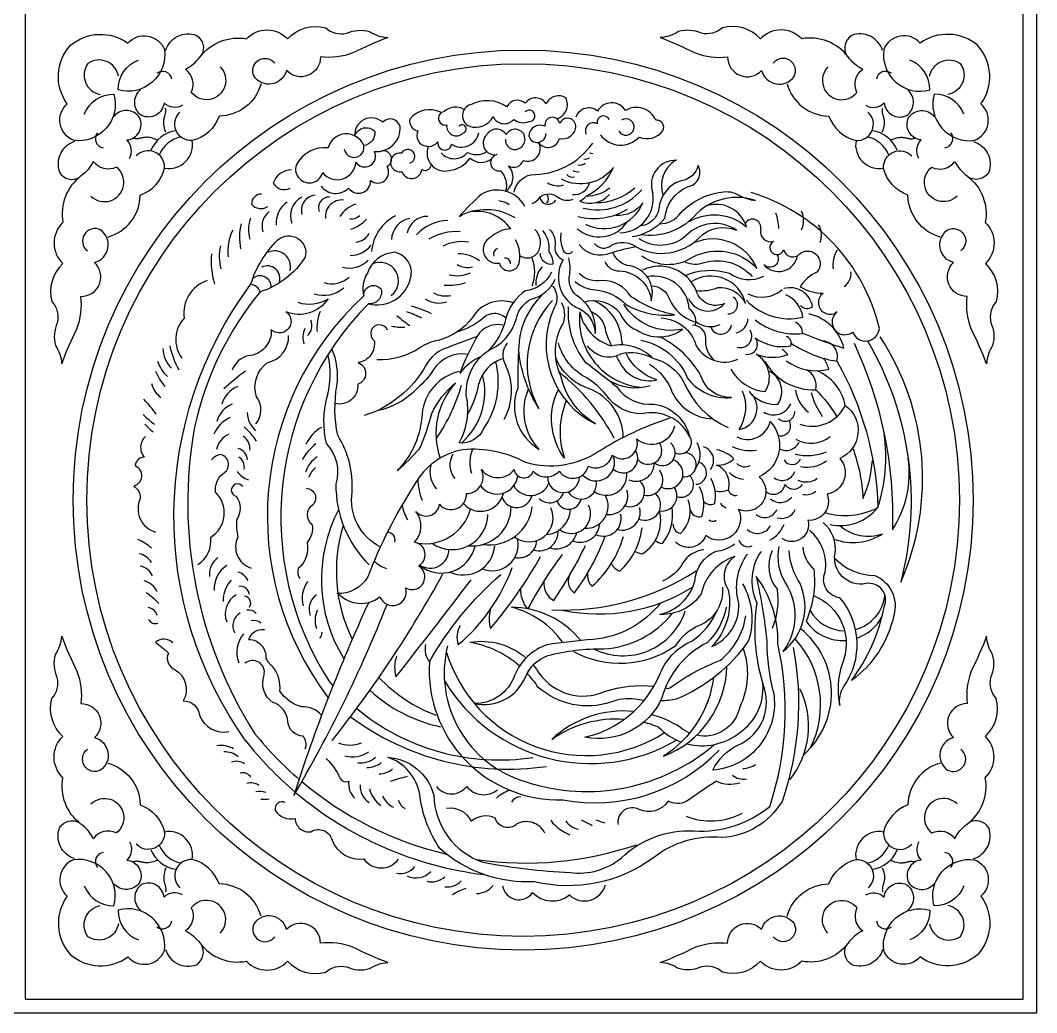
# Model space of a CAD drawing. Extents: x -66030 to 95157, y -13132 to 45879.
# Drawn here: x -45648 to -44756, y 6457 to 7328 of the extents above; entities that cross this region are included whole.
import ezdxf

# ---------------------------------------------------------------- set-up
doc = ezdxf.new("R2010")
doc.units = 0
doc.header["$LTSCALE"] = 100
doc.header["$MEASUREMENT"] = 0
doc.layers.add('4', color=121, linetype='CONTINUOUS')

msp = doc.modelspace()

# ---------------------------------------------------------------- linework, layer by layer
at = {"layer": '4'}
for points in [[(-44755.91, 7356.54), (-45655.91, 7356.54), (-45655.91, 6456.54), (-44755.91, 6456.54)], [(-44767.91, 7344.54), (-45643.91, 7344.54), (-45643.91, 6468.54), (-44767.91, 6468.54)]]:
    msp.add_lwpolyline(points, close=True, dxfattribs=at)
for points in [[(-45472.64, 7286.75, -1.055128), (-45498.09, 7264.44, 0.366246), (-45503.24, 7284.73, 0.126982), (-45490.37, 7295.56, -0.281378), (-45449.65, 7311.44, -0.426753), (-45413.46, 7311.47, -0.279848), (-45380.07, 7321.07, 0.248463), (-45361.61, 7316.34, -0.174704), (-45341.55, 7317.87, 0.128908), (-45325.51, 7312.47, 0.027185), (-45356.17, 7299.06, -0.12406), (-45384.6, 7295.58, -0.684481), (-45414.48, 7283.61, -0.643109), (-45442.96, 7278.36, -0.920448), (-45424.7, 7289.91)], [(-44939.18, 7286.75, 1.055128), (-44913.73, 7264.44, -0.366246), (-44908.58, 7284.73, -0.126982), (-44921.45, 7295.56, 0.281378), (-44962.17, 7311.44, 0.426753), (-44998.36, 7311.47, 0.279848), (-45031.75, 7321.07, -0.248463), (-45050.21, 7316.34, 0.174704), (-45070.27, 7317.87, -0.128908), (-45086.31, 7312.47, -0.027185), (-45055.65, 7299.06, 0.12406), (-45027.22, 7295.58, 0.684481), (-44997.34, 7283.61, 0.643109), (-44968.86, 7278.36, 0.920448), (-44987.12, 7289.91)], [(-45592, 7245.15, -0.319048), (-45565.91, 7262.78, -0.541193), (-45601.43, 7222.32, -0.561508), (-45607.01, 7254.3, -0.355693), (-45604.05, 7305.71, -0.343874), (-45553.67, 7307.64, -0.561508), (-45521.69, 7302.07, -0.541193), (-45562.15, 7266.54, -0.319048), (-45544.51, 7292.63)], [(-45520.64, 7301.2, -0.427892), (-45493.59, 7314.44, -0.407523), (-45489.18, 7296.73, -0.407523)], [(-44891.18, 7301.2, 0.427892), (-44918.23, 7314.44, 0.407523), (-44922.64, 7296.73, 0.407523)], [(-44819.82, 7245.15, 0.319048), (-44845.91, 7262.78, 0.541193), (-44810.39, 7222.32, 0.561508), (-44804.81, 7254.3, 0.355693), (-44807.77, 7305.71, 0.343874), (-44858.15, 7307.64, 0.561508), (-44890.13, 7302.07, 0.541193), (-44849.67, 7266.54, 0.319048), (-44867.31, 7292.63)], [(-45561.96, 7278.63, 0.539681), (-45588.81, 7289.85, 0.553633), (-45578, 7262.59)], [(-44849.86, 7278.63, -0.539681), (-44823.01, 7289.85, -0.553633), (-44833.82, 7262.59)], [(-45436.78, 7271.94, -0.333818), (-45473.54, 7243.56, -0.253565), (-45497.33, 7222.15, -0.703455), (-45508.01, 7246.95)], [(-44975.04, 7271.94, 0.333818), (-44938.28, 7243.56, 0.253565), (-44914.49, 7222.15, 0.703455), (-44903.81, 7246.95)], [(-45505.81, 7253.04, -0.338558), (-45521.99, 7255.2, -0.519359), (-45541.68, 7244.1, -0.493768), (-45542.72, 7266.59)], [(-44906.01, 7253.04, 0.338558), (-44889.83, 7255.2, 0.519359), (-44870.14, 7244.1, 0.493768), (-44869.1, 7266.59)], [(-45176.95, 7241.09, 0.450035), (-45169.23, 7259.6, 0.446894), (-45186.58, 7254.24, 0.543461), (-45204.89, 7254.87, 0.497318), (-45220.98, 7251.72, 0.276665), (-45252.86, 7253.61, 0.705199), (-45253.8, 7234.69, 0.35601), (-45232.97, 7242.89, 0.538544), (-45214.99, 7240.68, 0.276811), (-45201.42, 7238.79, 1.51739), (-45204.89, 7247.3)], [(-45138.93, 7227.12, 0.470266), (-45104.85, 7225.23, 0.358874), (-45084.02, 7230.9, 0.591455), (-45090.33, 7240.05, 0.447745), (-45116.84, 7248.56, 0.564078), (-45141.46, 7247.93, 0.538435), (-45160.39, 7242.57, 0.538435)], [(-45552.4, 7206.44, 0.338558), (-45554.56, 7222.62, 0.519359), (-45543.47, 7242.32, 0.493768), (-45565.95, 7243.36)], [(-45278.84, 7246.96, 0.341299), (-45306.3, 7240.97, 0.424473), (-45299.04, 7230.56, 0.526521), (-45291.78, 7217.32, 0.313115), (-45281.57, 7221.13, 1.021813), (-45269.58, 7218.92, 0.534918), (-45245.6, 7229.01)], [(-45258.65, 7249.49, 0.324837), (-45276, 7247.59, 1.047161), (-45273.79, 7235.92, 0.716471), (-45259.59, 7228.67, 1.366559), (-45263.06, 7234.66, 1.366559)], [(-44859.42, 7206.44, -0.338558), (-44857.26, 7222.62, -0.519359), (-44868.35, 7242.32, -0.493768), (-44845.87, 7243.36)], [(-45363.74, 7214.48, 1.016371), (-45346.69, 7217.63, 0.725533), (-45377.94, 7215.74, 0.304348), (-45406.02, 7200.6, 1.014807), (-45382.67, 7193.98, 0.691248), (-45353.64, 7203.12, 0.937498), (-45337.23, 7212.59, 0.476624), (-45314.82, 7234.66, 0.59437), (-45329.97, 7238.13, 0.688124), (-45354.43, 7226.21, -0.583), (-45336.91, 7229.93, -0.391571), (-45346.69, 7217.63)], [(-45222.24, 7223.33, 0.680522), (-45208.36, 7216.4, 1.252254), (-45221.61, 7227.12, 0.603899), (-45238.97, 7226.8, 0.726382), (-45229.82, 7209.77, 0.974306), (-45226.66, 7195.58, -0.265965), (-45222.17, 7177.7, 0.47146), (-45219.72, 7200, 0.506544), (-45206.78, 7204.73, 0.719), (-45193.17, 7220.53, 0.663965), (-45174.91, 7223.96, 0.438205), (-45160.39, 7234.06, 0.824866), (-45174.59, 7237.21, 0.998267), (-45187.53, 7234.69, 0.53383), (-45201.73, 7226.17, 0.890899), (-45186.58, 7228.38)], [(-45131.04, 7240.68, 0.857982), (-45141.77, 7236.9, 0.70603), (-45151.55, 7227.75)], [(-45600.57, 7221.28, 0.427892), (-45613.8, 7194.23, 0.407523), (-45596.1, 7189.82, 0.407523)], [(-45214.64, 7176.72, -0.307202), (-45199.86, 7192.11, 0.245142), (-45145.67, 7219.8, 0.245142)], [(-44811.25, 7221.28, -0.427892), (-44798.02, 7194.23, -0.407523), (-44815.72, 7189.82, -0.407523)], [(-45571.31, 7137.42, 0.333818), (-45542.93, 7174.17, 0.253565), (-45521.51, 7197.96, 0.703455), (-45546.32, 7208.65)], [(-45383.93, 7181.99, 0.455588), (-45359.95, 7180.42, 0.762612), (-45340.7, 7187.04, 0.849616), (-45326.18, 7199.34, 0.927971), (-45331.72, 7212.72)], [(-45306.3, 7202.18, 1.516927), (-45313.56, 7211.01, 1.214392), (-45313.24, 7194.92, 0.804589), (-45295.57, 7196.82, 0.579995), (-45287.68, 7200.29)], [(-45289.84, 7217.03, 0.622958), (-45271.48, 7195.9, 0.204031), (-45253.17, 7206.62, 0.370855), (-45234.5, 7206.08, 0.370855)], [(-45278.73, 7211.35, 0.465466), (-45255.7, 7211.66, 0.27618), (-45238.76, 7212.53)], [(-44840.51, 7137.42, -0.333818), (-44868.89, 7174.17, -0.253565), (-44890.31, 7197.96, -0.703455), (-44865.5, 7208.65)], [(-45586.12, 7173.28, 1.055128), (-45563.81, 7198.73, -0.366246), (-45584.1, 7203.87, -0.126982), (-45594.93, 7191.01, 0.281378), (-45610.8, 7150.29, 0.426753), (-45610.84, 7114.1, 0.279848), (-45620.43, 7080.71, -0.248463), (-45615.71, 7062.24, 0.174704), (-45617.24, 7042.18, -0.128908), (-45611.84, 7026.14, -0.027185), (-45598.43, 7056.81, 0.12406), (-45594.95, 7085.23, 0.684481), (-45582.98, 7115.11, 0.643109), (-45577.73, 7143.6, 0.920448), (-45589.27, 7125.34)], [(-45111.15, 7137.8, 0.189399), (-45082.32, 7154.03, -0.268034), (-45062.42, 7181.63, 0.528964), (-45053.08, 7200.29, -0.316017), (-45068.11, 7186.9, 0.299984), (-45087.6, 7162.15, -0.310614), (-45102.62, 7147.13)], [(-45073.01, 7204.79, 0.346001), (-45083.94, 7173.92, 0.346001)], [(-44825.7, 7173.28, -1.055128), (-44848.01, 7198.73, 0.366246), (-44827.72, 7203.87, 0.126982), (-44816.89, 7191.01, -0.281378), (-44801.02, 7150.29, -0.426753), (-44800.98, 7114.1, -0.279848), (-44791.39, 7080.71, 0.248463), (-44796.11, 7062.24, -0.174704), (-44794.58, 7042.18, 0.128908), (-44799.98, 7026.14, 0.027185), (-44813.39, 7056.81, -0.12406), (-44816.87, 7085.23, -0.684481), (-44828.84, 7115.11, -0.643109), (-44834.09, 7143.6, -0.920448), (-44822.55, 7125.34)], [(-45410.09, 7196.31, 0.329807), (-45426.13, 7184.61, 0.39333), (-45411.39, 7180.28, 0.39333)], [(-45151.52, 7173.34, 0.184468), (-45127.5, 7198.57, -0.368885), (-45173.07, 7188.11)], [(-45436.54, 7175.07, 0.414252), (-45445.22, 7166.41, 0.401692), (-45430.91, 7164.24)], [(-45205.23, 7164.36, 0.421079), (-45243.55, 7174.9, 0.02099), (-45262.89, 7155.57, -0.273199), (-45214.02, 7154.52)], [(-45198.94, 7166.88, 0.178339), (-45191.85, 7172.72, -0.349406), (-45176.15, 7172.42, 0.254188), (-45162.91, 7170.57, 0.254188)], [(-45087.05, 7149.05, 0.255479), (-45068.36, 7158.77, -0.169596), (-45032.78, 7176.76, -0.205557), (-45017.39, 7174.08, 0.069944), (-45002.73, 7169.45, 0.275435), (-45053.97, 7158.51, -0.267919), (-45103.96, 7139.41)], [(-44998.15, 7144.02, 0.574577), (-44986.89, 7133.71, 1.460472), (-44977.97, 7126.2, 0.506475), (-44965.77, 7121.05, -1.028884), (-44948.88, 7106.51, 0.16418), (-44963.44, 7093.84, 0.149102), (-44943.25, 7088.23, 1.022151), (-44931.05, 7071.81, 1.010243), (-44917.45, 7054, 0.795121), (-44893.96, 7057.17, 0.267374), (-45006.59, 7176.37)], [(-45152.13, 7148.72, 0.436037), (-45101.64, 7167.49, -0.265737), (-45125.04, 7156.42)], [(-45061.84, 7150.65, -0.323694), (-45010.65, 7146.34, 0.420307), (-45045.75, 7164.72, 0.420307)], [(-45107.5, 7128.87, 0.336854), (-45052.32, 7136.8, -0.305435), (-45019.56, 7143.48, 0.361852), (-45063.53, 7138.74, -0.34224), (-45104.88, 7135.83)], [(-45450.14, 6694.95, -0.325578), (-45445.94, 7095.62, -0.12665), (-45422.07, 7134.91, -0.735643), (-45398.1, 7119.74, -0.177269), (-45437.53, 7089.31, 0.119878), (-45495.17, 6970.5, 0.188912), (-45442.16, 6701.39, 0.045717), (-45403.47, 6661.45)], [(-45217.53, 7144.68, 0.179183), (-45234.96, 7137.34, 0.872785), (-45227.57, 7114.57, 0.726931), (-45210.64, 7113.34, 0.205068), (-45213.41, 7134.88)], [(-45209.59, 7121.16, 0.499874), (-45192.78, 7126.26, 0.309272), (-45196.47, 7144.11, 0.309272)], [(-45191.87, 7123.22, 0.486043), (-45180.45, 7113.94, 0.176537), (-45183.84, 7124.46, 0.192993), (-45189.55, 7143.19)], [(-45183.48, 7144.08, -0.248392), (-45178.84, 7128.92, 0.318022), (-45171.7, 7117.51, 0.414759), (-45160.57, 7075.89, -0.313453), (-45143.43, 7052.79, 0.288233), (-45160.17, 7086.25, -0.279264), (-45165.88, 7104.61, 0.10252), (-45166.67, 7119.18, 0.220127)], [(-45107.5, 7128.87, 0.03804), (-45129.83, 7123.19, -0.351748), (-45157.44, 7130.9)], [(-45102.55, 7120.85, 0.305675), (-45057.99, 7119.68, -0.343848), (-45001.5, 7109.79, 0.414638), (-45056.39, 7132.49)], [(-45135.01, 7116.01, 0.311215), (-45122.43, 7107.76, -0.370855), (-45094.24, 7081.55, 0.443575), (-45112.91, 7112.07, -0.272928), (-45127.87, 7123.84)], [(-44983.88, 7121.98, -0.898716), (-44995.33, 7113.08, 0.630715), (-44965.77, 7121.05, 0.630715)], [(-45061.55, 7083.35, 0.540221), (-45029.93, 7079.04, -0.462256), (-45054.9, 7090.53, 0.431399), (-45101.96, 7108.3)], [(-45064.6, 7115.3, 0.171455), (-45047.9, 7114.94, -0.286368), (-45005.69, 7102.91)], [(-45181.77, 7106.57, -0.260488), (-45204.81, 7090.17, 0.176489), (-45221.86, 7066.19, -0.142844), (-45237.24, 7037.72)], [(-45161.1, 7098.44, 0.171704), (-45143.23, 7091.13, -0.180529), (-45116.43, 7078.15, 0.159432), (-45073.79, 7069.22, -0.101559), (-45111.96, 7085.05, 0.27026), (-45137.54, 7099.25, -0.250709), (-45157.44, 7105.34)], [(-45055.29, 7060.48, 0.30027), (-45060.91, 7074.35, 0.457282), (-45097.78, 7102.42, 0.457282)], [(-45064.62, 7103.73, -0.174379), (-45025.62, 7105.78, 0.287551), (-44995.45, 7103.09, 0.260858)], [(-45054.9, 7090.53, 0.131527), (-45035.68, 7093.22, -0.302361), (-45011.61, 7079.22, 0.521072), (-45059.17, 7097.99)], [(-45484.26, 7099.22, 0.363035), (-45504.21, 7066.27, 0.36119), (-45506.38, 7031.16)], [(-45236.7, 7038.11, 0.244732), (-45212.39, 7067.45, -0.201329), (-45199.76, 7082.91, 0.242858), (-45178.61, 7100.58, 0.242858)], [(-45180.89, 7094.2, -0.337743), (-45179.63, 7075.27, 0.404302), (-45143.32, 6973.37, -0.206425), (-45173.63, 7015.64, -0.225219), (-45173.63, 7057.92, 0.289255), (-45173, 7079.69)], [(-45094.06, 7094.53, -0.319314), (-45078.35, 7082.79, 0.211216), (-45056.41, 7063.11, 0.211216)], [(-45346.57, 7085.87, 0.385567), (-45377.82, 6732.89)], [(-45010.72, 7081.89, 0.267173), (-44961.33, 7067.08, 0.271199), (-44976.14, 7086.82)], [(-44963.38, 7077.36, 0.362962), (-44952.68, 7076.13, 0.44951), (-44977.79, 7092.17)], [(-45404.45, 7080.14, 0.224904), (-45377.99, 7083.18, -0.35698), (-45414.83, 7071.75, -1.086205), (-45427.84, 7056.15, -0.417623), (-45448.22, 7033.17, 0.2588), (-45462.1, 7020.6, 0.403456)], [(-45342.62, 7078.76, 0.350207), (-45377.4, 6747.78, 0.007249), (-45373.66, 6743.49, 0.007249)], [(-45215.45, 7079.68, 0.353372), (-45251.29, 7066.75, -0.16562), (-45281.28, 7046.56, 0.115546), (-45297.38, 7040.25, -0.158927), (-45335.26, 7029.52)], [(-45180.89, 7081.58, 0.332252), (-45192.89, 6986.93, -0.123959), (-45210.69, 7039.27)], [(-45167.1, 7076.06, 0.18468), (-45152.44, 7027.79, -0.014771), (-45124.77, 7006.1, 0.273489), (-45091.64, 6990.77, -0.304843), (-45060.74, 6962.72, 0.346216), (-45102.52, 6982.24, -0.250578), (-45134, 6999.05, 0.07106), (-45150.82, 7013.69, -0.209863), (-45175.78, 7044.6)], [(-45153.79, 7080.58, -0.295839), (-45121.71, 7070.84, 0.210486), (-45107.09, 7055.83, 0.319678), (-45066.48, 7056.64, -0.318344), (-45118.46, 7078.55)], [(-45119.3, 7042.95, -0.017732), (-45120.08, 7046.09, 0.289689), (-45145.26, 7081.79)], [(-45221.86, 7066.19, 0.419), (-45242.13, 7065.8, -0.092477), (-45264.61, 7054.17)], [(-45157.03, 7071.65, 0.273907), (-45129.42, 7042.03, -0.261926), (-45092.88, 7031.07, 0.171208), (-45121.3, 7034.73, -0.406507), (-45150.13, 7042.03)], [(-45146.98, 7071.93, -0.279525), (-45134.3, 7054.61, 0.020376), (-45129.34, 7042.05, 0.020376)], [(-44961.32, 7053.13, 0.022935), (-44925.11, 7039.93, 0.283732), (-44955.98, 7069.96, 0.283732)], [(-45325.84, 7055.8, 1.29387), (-45337.55, 7046.7, -0.423552), (-45351.43, 7027.19, -0.696969), (-45351.86, 7008.12, -0.506092), (-45371.86, 6991.23)], [(-45085.57, 7066.38, -0.316935), (-45054.71, 7042.03, 0.389817), (-45018.16, 7030.26, 0.389817)], [(-45057.96, 7060.29, -0.393285), (-45046.59, 7048.93, 0.251553), (-45038.73, 7029.02, 0.251553)], [(-45002.9, 7064.61, 0.196409), (-44961.33, 7052.68, 0.310555), (-44967.5, 7062.55)], [(-45441.28, 6973.35, 0.347276), (-45440.85, 6997.2, -0.318947), (-45431.31, 7027.1, 0.36945), (-45412.66, 7050.95, 0.36945)], [(-45247.16, 7050.15, 0.003364), (-45272.44, 7040.57, 0.206393), (-45292.33, 7024.48, -0.190086), (-45346.31, 6980.62)], [(-45103.43, 7046.9, -0.251108), (-45062.42, 7013.63, 0.26235), (-45023.85, 6996.58, -0.345265), (-45050.65, 7015.65, 0.150116), (-45086.66, 7049.74)], [(-45002.9, 7048.98, 0.213363), (-44971.62, 7041.99, 0.414401), (-44975.73, 7050.21)], [(-44904.44, 7046.24, -0.19908), (-44875.29, 6834.37, 0.255316), (-44893.44, 7049.91, 0.255316)], [(-45210.56, 7041.83, 0.01316), (-45211.51, 7004.6, 0.366811), (-45192.57, 6950.97, -0.297041), (-45202, 7004.06)], [(-44971.28, 7044.04, 0.103727), (-44931.28, 7028.41, 0.473908), (-44943.36, 7046.11)], [(-44916.25, 7044.22, -0.117826), (-44882.55, 6880.49, 0.182796), (-44868.78, 6943.21, 0.182796)], [(-45378.33, 7033.72, -0.126154), (-45379.1, 6997.12, 0.119153), (-45379.77, 6956.32, -0.269561), (-45371.07, 6920.77, 0.205992), (-45341.83, 6849.68, 0.205992)], [(-45332.1, 6865.35, -0.322654), (-45356.85, 6913.66, 0.155933), (-45369.49, 6963.43, -0.092913), (-45370.28, 7006.87, 0.138352), (-45374.64, 7039.42)], [(-45255.3, 7034.42, 0.301731), (-45285.38, 7021, -0.072317), (-45299.28, 7004.91, -0.151197), (-45334.95, 6984.72)], [(-45230.88, 7027.88, -0.212318), (-45241.5, 6969.26, -0.323652), (-45262.97, 6956.64, 0.187949), (-45256.66, 6998.29, -0.265376), (-45236.7, 7038.11)], [(-45118.82, 6961.6, 0.307651), (-45149.22, 7004.46, -0.220649), (-45178.13, 7031.71)], [(-45125.03, 7033.03, 0.011728), (-45121.3, 7026.2, 0.337016), (-45089.22, 7012, -0.204935), (-45116.43, 7035.48)], [(-45092.88, 7031.07, -0.215639), (-45065.26, 7009.57, 0.195104), (-45026.69, 6970.2, 0.195104)], [(-45024.3, 7021.42, 0.247942), (-44994.25, 7001.68, 0.423324), (-45002.07, 7034.58, 0.423324)], [(-45002.07, 7034.58, 0.183633), (-44974.5, 7034.17, 0.126953), (-44979.44, 7038.7)], [(-45095.72, 7025.8, -0.165709), (-45075.82, 7001.05, 0.280514), (-45040.15, 6977.84, 0.280514)], [(-44994.66, 7028.41, 0.281881), (-44949.8, 7003.32, 0.334836), (-44957.83, 7020.96)], [(-44975.73, 7028.82, 0.222455), (-44938.28, 7021.42, 0.073944), (-44942.8, 7030.47)], [(-44931.28, 7028.41, -0.123053), (-44895.38, 6899.99, 0.116214), (-44889.75, 6964.34, 0.116214)], [(-45262.97, 7019.43, 0.320764), (-45295.49, 6982.2, -0.183583), (-45317.27, 6932.35, 0.03592), (-45297.7, 6951.6, 0.048418), (-45286.96, 6982.51, -0.107518), (-45266.13, 7009.33)], [(-45008.25, 7001.68, 0.246042), (-44983.14, 6990.57, 0.461452), (-44991.2, 7019.79)], [(-45168.86, 6993.65, 0.187789), (-45170.35, 6943.2, -0.281949), (-45175.78, 7003.53)], [(-45014.42, 7002.5, -0.247345), (-45017.3, 6968.36, 0.645115), (-45008.25, 7001.68, 0.645115)], [(-44949.8, 7003.32, -0.051374), (-44931.2, 6979.82, -0.051374)], [(-44963.88, 6973.14, 0.383007), (-44924, 6989.55, -0.584581), (-44928.69, 6943.13, -0.585734), (-44939.95, 6911.71, -0.557677), (-44956.84, 6888.74, -0.716382), (-44979.36, 6872.8)], [(-45077.96, 6978.36, 0.062562), (-45140.6, 6949.04, -0.220529), (-45204.38, 6939.45, 0.14392), (-45259.68, 6950.73, 0.222682), (-45302.01, 6920.27, 0.050725), (-45343.21, 6839.06, -0.281271), (-45370.3, 6824.4)], [(-45368.75, 6824.35, 0.390069), (-45332.48, 6821.58, 0.970935), (-45309.91, 6829.47, 1.006877), (-45298.62, 6848.65, 0.706678), (-45302.01, 6869.51, 0.370356), (-45300.88, 6896.59, 0.649907), (-45280.11, 6902.82, 0.720317), (-45256.55, 6912.24, 0.554484), (-45243.26, 6933.22, 0.487973), (-45214.56, 6933.22, 0.791357), (-45197.85, 6931.94, 0.452672), (-45175.14, 6931.94, 0.64447), (-45149.44, 6936.22, 0.4708), (-45128.44, 6946.07, 0.75952), (-45107.02, 6960.2, 0.55887), (-45073.61, 6971.76)], [(-45019.14, 6962, 0.490139), (-44989.84, 6975.51, -0.508474), (-44999.42, 6926.81, -0.861504), (-45017.73, 6898.37, -0.78991), (-45046.47, 6875.29, -0.559983), (-45072.95, 6869.94)], [(-45538.11, 6962.44, 0.412726), (-45539.41, 6944.24, 0.380222), (-45547.21, 6936.87, -0.663109), (-45548.52, 6918.66, -0.277077), (-45542.88, 6907.83, 0.455341), (-45529.43, 6878.35, 0.455341)], [(-45038.07, 6914.76, 0.183419), (-45026.46, 6915.54, 0.38503), (-45036.89, 6937.22, 0.22145), (-45021.68, 6942.85, 0.135791), (-45036.89, 6950.74, 0.135791)], [(-44917.5, 6952.28, -0.077815), (-44908.47, 6907.95, 0.09528), (-44900.18, 6941.11)], [(-45492.28, 6849.85, 0.289093), (-45480.98, 6873.99, 0.489867), (-45476.69, 6913.32, -0.250589), (-45470.46, 6929.68, 0.701222), (-45472.02, 6946.43, 0.20519), (-45480.2, 6941.75, 0.20519)], [(-45048.24, 6905.33, 0.340602), (-45038.58, 6903.44, 0.200692), (-45041.96, 6925.4, 0.200692)], [(-45452.92, 6918.39, 1.428018), (-45458.77, 6909.82, -0.3271), (-45458.38, 6889.18, 0.071113), (-45457.21, 6873.99, 0.455353), (-45445.52, 6846.73, 0.455353)], [(-45397.2, 6916.83, -0.682581), (-45391.74, 6902.03, 0.519027), (-45392.13, 6885.28, -0.246189), (-45396.42, 6869.32, -0.274783), (-45404.21, 6846.34, 0.252547), (-45402.65, 6837.77)], [(-45060.27, 6898.09, 0.414026), (-45049.85, 6892.18, 0.200183), (-45051.82, 6918.08, 0.200183)], [(-45075.2, 6885.7, 0.371391), (-45068.72, 6877.26, 0.323145), (-45061.96, 6906.82, 0.323145)], [(-45108.68, 6861.41, 0.090935), (-45101.81, 6859.35, 0.317576), (-45086.89, 6896.96, 0.276382)], [(-45090.7, 6871.02, 0.14306), (-45084.5, 6868.53, 0.217757), (-45075.99, 6900.33, 0.186179)], [(-45129.36, 6850.74, 0.181046), (-45121.81, 6844.15, 0.17959), (-45102.37, 6882.16, 0.17959)], [(-44928.65, 6820.77, -0.506273), (-44941.56, 6843.24, 0.263274), (-44955.43, 6880.04, 0.263274)], [(-44933.27, 6855.66, 0.210228), (-44898.04, 6840.37, -0.381161), (-44881.3, 6805.48, -0.186422), (-44918.61, 6748.12, 0.116819), (-44889.91, 6812.65, 0.613033), (-44905.69, 6833.2, -0.527579), (-44932.95, 6859.49, 0.265764), (-44943.48, 6886.73)], [(-45165.04, 6841.97, 0.429102), (-45161.53, 6825.01, 0.070513), (-45134.77, 6874.84, 0.070513)], [(-45150.09, 6842.39, 0.255836), (-45146.32, 6830.92, 0.144435), (-45118.71, 6874.56, 0.144435)], [(-45188.48, 6835.42, 0.299616), (-45179.84, 6818.25, 0.035404), (-45151.95, 6866.67, 0.035404)], [(-45020.85, 6856.98, 0.266475), (-45050.39, 6824.31, -0.261234), (-45086.63, 6806.2, 0.278165), (-45055.91, 6835.33, -0.287845), (-45037.4, 6861.7, 0.14808), (-45021.25, 6868)], [(-45048.03, 6862.88, 0.224803), (-45066.54, 6851.47, -0.168824), (-45084.27, 6835.33)], [(-44982.21, 6865.7, 0.191809), (-44976.48, 6833.68, -0.316262), (-44978.87, 6773.45, 0.347733), (-44963.56, 6833.2, -0.137621), (-44973.13, 6862.35)], [(-44961.17, 6865.22, 0.208077), (-44951.61, 6846.1, -0.131645), (-44958.3, 6800.22)], [(-45235.62, 6810.42, 0.125728), (-45235.45, 6793.72, 0.046475), (-45191.43, 6856.89)], [(-45172.52, 6858.79, 0.037184), (-45202.66, 6810.93, -0.18994), (-45208.8, 6828.9)], [(-45020.85, 6856.98, 0.427357), (-45026.61, 6827.81, -0.245558), (-45041.06, 6777.97, 0.308583), (-45017.29, 6815.7, -0.233607), (-45009.83, 6859.02)], [(-45261.97, 6796.54, 0.231288), (-45263.66, 6779.62, 0.128309), (-45216.26, 6847.3)], [(-44969.6, 6777.16, -0.130505), (-44979.45, 6642.05, -0.247177), (-45031.96, 6610.23, 0.196503), (-45092.3, 6592.47, -0.220013), (-45196.8, 6571.47, -0.197722), (-45279.76, 6600.54, -0.11717), (-45297.54, 6647.92, 0.276266), (-45325.55, 6680.75, -0.322631), (-45285.15, 6647.38, 0.314516), (-45242.05, 6588.7, 0.036357), (-45165.56, 6579.54, 0.207667), (-45120.31, 6592.47, -0.206217), (-45056.74, 6616.15, 0.190093), (-44990.19, 6637.57, 0.136487), (-44983.09, 6780.2, 0.169471), (-45002.14, 6839.41)], [(-45317.84, 6769.47, 0.154929), (-45318.41, 6751.43, 0.005607), (-45252.38, 6836.59)], [(-45292.45, 6779.62, 0.205371), (-45289.06, 6764.4, -0.086182), (-45226.42, 6841.1)], [(-45002.14, 6839.41, -0.032962), (-44992.83, 6782.31, 0.063688), (-44986.9, 6737.48, -0.437266), (-45040.23, 6669.38, -0.17314), (-45018.22, 6691.38, 0.414004), (-44996.29, 6745.08, 0.414004)], [(-45031.74, 6830.14, -0.318527), (-45051.31, 6796.61, 0.159827), (-45073.69, 6777.97, -0.282061), (-45162.24, 6773.32)], [(-45014.03, 6832.94, -0.209677), (-45008.9, 6783.1, -0.150435), (-45072.29, 6731.86, -0.040135), (-45086.2, 6730.06, -0.040135)], [(-45342.33, 6816.68, 0.030549), (-45408.14, 6647.09, 0.038886), (-45326.2, 6814.94)], [(-44951.93, 6822.72, -0.423502), (-44926.74, 6762.46, 0.138133), (-44928.65, 6726.14, -0.180684), (-44925.3, 6742.87, 0.344611), (-44928.65, 6820.77, 0.344611)], [(-45086.11, 6816.23, -0.205598), (-45145.32, 6784.16, 0.017806), (-45185.89, 6779.43, 0.214911), (-45214.25, 6752.66, -0.326151), (-45249.7, 6727.87, 0.362098), (-45204.8, 6751.09, -0.21737), (-45185.1, 6769.98, -0.070799), (-45135.87, 6775.89, 0.212196), (-45075.61, 6807.15)], [(-45028.48, 6812.44, -0.152349), (-45045.25, 6781.23, 0.21557), (-45084.87, 6732.79, -0.348724), (-45152.46, 6698.32, 0.237448), (-45087.2, 6752.36, -0.207284), (-45058.77, 6782.63, 0.151214), (-45036.18, 6810.26)], [(-45081.9, 6741.69, 0.267527), (-45077.44, 6741.95, -0.066535), (-45033.6, 6765.86, 0.189141), (-45011.23, 6804.99)], [(-45383.61, 6717.73, 0.225402), (-45401.1, 6725.07, -0.187556), (-45420.19, 6738.7, 0.192347), (-45426.43, 6760.11, -0.099029), (-45432.27, 6767.51, 0.429009), (-45447.47, 6783.87, -0.394418), (-45433.83, 6792.83)], [(-45586.12, 6639.81, -1.055128), (-45563.81, 6614.36, 0.366246), (-45584.1, 6609.22, 0.126982), (-45594.93, 6622.08, -0.281378), (-45610.8, 6662.8, -0.426753), (-45610.84, 6698.99, -0.279848), (-45620.43, 6732.38, 0.248463), (-45615.71, 6750.85, -0.174704), (-45617.24, 6770.91, 0.128908), (-45611.84, 6786.94, 0.027185), (-45598.43, 6756.28, -0.12406), (-45594.95, 6727.85, -0.684481), (-45582.98, 6697.97, -0.643109), (-45577.73, 6669.49, -0.920448), (-45589.27, 6687.75)], [(-45514.24, 6781.3, 0.379956), (-45529.42, 6781.73, -0.044887), (-45518.14, 6772.2, 0.437831), (-45512.07, 6757.46, -0.402704), (-45505.13, 6730.15, -0.38755), (-45490.81, 6717.58, 0.364954), (-45465.22, 6703.27, 0.364954)], [(-45209.89, 6760.87, 0.135621), (-45253.6, 6781.7, -0.224435), (-45204.19, 6767.88)], [(-44825.7, 6639.81, 1.055128), (-44848.01, 6614.36, -0.366246), (-44827.72, 6609.22, -0.126982), (-44816.89, 6622.08, 0.281378), (-44801.02, 6662.8, 0.426753), (-44800.98, 6698.99, 0.279848), (-44791.39, 6732.38, -0.248463), (-44796.11, 6750.85, 0.174704), (-44794.58, 6770.91, -0.128908), (-44799.98, 6786.94, -0.027185), (-44813.39, 6756.28, 0.12406), (-44816.87, 6727.85, 0.684481), (-44828.84, 6697.97, 0.643109), (-44834.09, 6669.49, 0.920448), (-44822.55, 6687.75)], [(-45273.07, 6778.58, 0.40433), (-45204.13, 6659.2, 0.261111), (-45038.8, 6691.99, 0.261111)], [(-45013.65, 6776.47, -0.198233), (-45016.6, 6724.77, -0.416804), (-45054.56, 6700.01, -0.416804)], [(-45397.98, 6688.07, 0.267465), (-45399.93, 6699.36, -0.394437), (-45413.18, 6711.83, 0.309275), (-45426.43, 6728.96, -0.340296), (-45434.22, 6752.72, 0.730408), (-45450.98, 6763.23)], [(-45289.06, 6764.4, 0.441678), (-45172.03, 6643.42, 0.253951), (-45034.68, 6687.07)], [(-45100.55, 6730.54, -0.023421), (-45108.64, 6731.86, 0.128208), (-45129.62, 6729.07, -0.263198), (-45193.47, 6742.11, 0.0434), (-45203.23, 6754.47, 0.0434)], [(-45198.01, 6761.67, -0.038563), (-45192.54, 6754.22, 0.351103), (-45135.21, 6738.38, -0.104589), (-45091.85, 6743.16)], [(-45039.5, 6750.54, -0.218219), (-45083.47, 6681.63, 0.303295), (-45027.85, 6760.55, 0.277378)], [(-45063.29, 6692.67, 0.236931), (-45016.6, 6702.36, 0.267818), (-44996.29, 6745.08)], [(-45352.85, 6723.49, 0.214267), (-45197.97, 6680.64)], [(-45109.54, 6720.98, 0.214532), (-45181.66, 6696.44, -0.174527), (-45117.63, 6714.3, -0.174527)], [(-45358.16, 6716.38, 0.199833), (-45186.11, 6672.74)], [(-45100.91, 6711.6, -0.034286), (-45088.13, 6707.43, 0.115562), (-45067.87, 6694.12, 0.115562)], [(-45060.69, 6701.99, -0.074155), (-45068.66, 6707.01, 0.075571), (-45094.22, 6718.22)], [(-45450.51, 6695.47, 0.049831), (-45407.08, 6650.4, 0.049831)], [(-45571.31, 6675.67, -0.333818), (-45542.93, 6638.91, -0.253565), (-45521.51, 6615.13, -0.703455), (-45546.32, 6604.44)], [(-45379.58, 6679.56, -0.102055), (-45367.3, 6662.14, 0.399609), (-45359.77, 6659.77, 0.244498), (-45354.62, 6644.72, 0.244498)], [(-44840.51, 6675.67, 0.333818), (-44868.89, 6638.91, 0.253565), (-44890.31, 6615.13, 0.703455), (-44865.5, 6604.44)], [(-45401.01, 6659.36, 0.118067), (-45274.11, 6595.82, 0.118067)], [(-45016.59, 6658.15, -0.194518), (-45037.2, 6659.74, 0.008769), (-45063.63, 6641.78, -0.235917), (-45079.49, 6642.31, -0.380117), (-45104.86, 6634.91, 0.626372), (-45123.36, 6621.71, 0.626372)], [(-45406.49, 6649.9, 0.146321), (-45241.16, 6577.8)], [(-45282.83, 6655.04, 0.484402), (-45256.29, 6655.04, 0.419431), (-45229.34, 6652.27)], [(-45415.63, 6641.16, 0.622957), (-45424.35, 6634.03, 0.30879), (-45406.92, 6626.9, 0.453045), (-45393.05, 6615.42, -0.505115), (-45374.43, 6607.9, 0.350568), (-45346.69, 6591.66, 0.515521), (-45316.19, 6591.27, 0.515521)], [(-45187.74, 6614.26, 0.420764), (-45212.31, 6622.18, -0.567843), (-45231.33, 6627.32, 0.311988), (-45251.93, 6624.55, 0.334772), (-45274.12, 6635.64, 0.334772)], [(-45600.57, 6591.81, -0.427892), (-45613.8, 6618.86, -0.407523), (-45596.1, 6623.27, -0.407523)], [(-44811.25, 6591.81, 0.427892), (-44798.02, 6618.86, 0.407523), (-44815.72, 6623.27, 0.407523)], [(-45552.4, 6606.64, -0.338558), (-45554.56, 6590.47, -0.519359), (-45543.47, 6570.77, -0.493768), (-45565.95, 6569.73)], [(-45247.55, 6590.86, 0.117375), (-45107.05, 6603.99)], [(-44859.42, 6606.64, 0.338558), (-44857.26, 6590.47, 0.519359), (-44868.35, 6570.77, 0.493768), (-44845.87, 6569.73)], [(-45592, 6567.94, 0.319048), (-45565.91, 6550.3, 0.541193), (-45601.43, 6590.76, 0.561508), (-45607.01, 6558.78, 0.355693), (-45604.05, 6507.38, 0.343874), (-45553.67, 6505.44, 0.561508), (-45521.69, 6511.02, 0.541193), (-45562.15, 6546.55, 0.319048), (-45544.51, 6520.46)], [(-45436.78, 6541.14, 0.333818), (-45473.54, 6569.52, 0.253565), (-45497.33, 6590.94, 0.703455), (-45508.01, 6566.13)], [(-44975.04, 6541.14, -0.333818), (-44938.28, 6569.52, -0.253565), (-44914.49, 6590.94, -0.703455), (-44903.81, 6566.13)], [(-44819.82, 6567.94, -0.319048), (-44845.91, 6550.3, -0.541193), (-44810.39, 6590.76, -0.561508), (-44804.81, 6558.78, -0.355693), (-44807.77, 6507.38, -0.343874), (-44858.15, 6505.44, -0.561508), (-44890.13, 6511.02, -0.541193), (-44849.67, 6546.55, -0.319048), (-44867.31, 6520.46)], [(-45505.81, 6560.05, 0.338558), (-45521.99, 6557.89, 0.519359), (-45541.68, 6568.99, 0.493768), (-45542.72, 6546.5)], [(-45224.83, 6567.83, 0.673816), (-45198.41, 6562.02, 0.391035), (-45166.17, 6559.91, 0.574123), (-45134.45, 6568.89, 0.574123)], [(-44906.01, 6560.05, -0.338558), (-44889.83, 6557.89, -0.519359), (-44870.14, 6568.99, -0.493768), (-44869.1, 6546.5)], [(-45561.96, 6534.45, -0.539681), (-45588.81, 6523.24, -0.553633), (-45578, 6550.49)], [(-45472.64, 6526.34, 1.055128), (-45498.09, 6548.64, -0.366246), (-45503.24, 6528.36, -0.126982), (-45490.37, 6517.53, 0.281378), (-45449.65, 6501.65, 0.426753), (-45413.46, 6501.61, 0.279848), (-45380.07, 6492.02, -0.248463), (-45361.61, 6496.74, 0.174704), (-45341.55, 6495.21, -0.128908), (-45325.51, 6500.62, -0.027185), (-45356.17, 6514.02, 0.12406), (-45384.6, 6517.51, 0.684481), (-45414.48, 6529.47, 0.643109), (-45442.96, 6534.73, 0.920448), (-45424.7, 6523.18)], [(-44939.18, 6526.34, -1.055128), (-44913.73, 6548.64, 0.366246), (-44908.58, 6528.36, 0.126982), (-44921.45, 6517.53, -0.281378), (-44962.17, 6501.65, -0.426753), (-44998.36, 6501.61, -0.279848), (-45031.75, 6492.02, 0.248463), (-45050.21, 6496.74, -0.174704), (-45070.27, 6495.21, 0.128908), (-45086.31, 6500.62, 0.027185), (-45055.65, 6514.02, -0.12406), (-45027.22, 6517.51, -0.684481), (-44997.34, 6529.47, -0.643109), (-44968.86, 6534.73, -0.920448), (-44987.12, 6523.18)], [(-44849.86, 6534.45, 0.539681), (-44823.01, 6523.24, 0.553633), (-44833.82, 6550.49)], [(-45520.64, 6511.88, 0.427892), (-45493.59, 6498.65, 0.407523), (-45489.18, 6516.35, 0.407523)], [(-44891.18, 6511.88, -0.427892), (-44918.23, 6498.65, -0.407523), (-44922.64, 6516.35, -0.407523)]]:
    msp.add_lwpolyline(points, format="xyb", dxfattribs=at)
for points in [[(-45520.41, 7229.43), (-45521.14, 7231.45), (-45521.66, 7233.25), (-45522.01, 7234.84), (-45522.22, 7236.26), (-45522.3, 7237.51), (-45522.29, 7238.62), (-45522.21, 7239.59), (-45522.1, 7240.44), (-45521.96, 7241.2), (-45521.82, 7241.88), (-45521.66, 7242.5), (-45521.5, 7243.07), (-45521.34, 7243.6), (-45521.17, 7244.13), (-45521.01, 7244.66), (-45520.85, 7245.2), (-45520.7, 7245.79), (-45520.58, 7246.4), (-45520.48, 7247.05), (-45520.42, 7247.72), (-45520.41, 7248.41), (-45520.47, 7249.12), (-45520.6, 7249.85), (-45520.81, 7250.59)], [(-44891.41, 7229.43), (-44890.68, 7231.45), (-44890.16, 7233.25), (-44889.81, 7234.84), (-44889.61, 7236.26), (-44889.52, 7237.51), (-44889.53, 7238.62), (-44889.61, 7239.59), (-44889.72, 7240.44), (-44889.86, 7241.2), (-44890, 7241.88), (-44890.16, 7242.5), (-44890.32, 7243.07), (-44890.48, 7243.6), (-44890.65, 7244.13), (-44890.81, 7244.66), (-44890.97, 7245.2), (-44891.12, 7245.79), (-44891.24, 7246.4), (-44891.34, 7247.05), (-44891.4, 7247.72), (-44891.41, 7248.41), (-44891.35, 7249.12), (-44891.22, 7249.85), (-44891.01, 7250.59)], [(-45527.71, 7222.56), (-45529.68, 7223.4), (-45531.44, 7224.03), (-45533.02, 7224.48), (-45534.42, 7224.77), (-45535.66, 7224.93), (-45536.77, 7224.98), (-45537.74, 7224.97), (-45538.6, 7224.9), (-45539.37, 7224.81), (-45540.05, 7224.71), (-45540.68, 7224.59), (-45541.25, 7224.46), (-45541.8, 7224.33), (-45542.33, 7224.2), (-45542.87, 7224.07), (-45543.43, 7223.94), (-45544.02, 7223.83), (-45544.64, 7223.74), (-45545.29, 7223.68), (-45545.96, 7223.66), (-45546.66, 7223.69), (-45547.36, 7223.79), (-45548.08, 7223.97), (-45548.81, 7224.22)], [(-44884.11, 7222.56), (-44882.14, 7223.4), (-44880.38, 7224.03), (-44878.8, 7224.48), (-44877.4, 7224.77), (-44876.16, 7224.93), (-44875.05, 7224.98), (-44874.08, 7224.97), (-44873.22, 7224.9), (-44872.45, 7224.81), (-44871.77, 7224.71), (-44871.14, 7224.59), (-44870.57, 7224.46), (-44870.02, 7224.33), (-44869.49, 7224.2), (-44868.95, 7224.07), (-44868.39, 7223.94), (-44867.8, 7223.83), (-44867.18, 7223.74), (-44866.53, 7223.68), (-44865.86, 7223.66), (-44865.16, 7223.69), (-44864.46, 7223.79), (-44863.74, 7223.97), (-44863.01, 7224.22)], [(-45527.71, 6590.53), (-45529.68, 6589.68), (-45531.44, 6589.05), (-45533.02, 6588.61), (-45534.42, 6588.32), (-45535.66, 6588.16), (-45536.77, 6588.1), (-45537.74, 6588.12), (-45538.6, 6588.19), (-45539.37, 6588.28), (-45540.05, 6588.38), (-45540.68, 6588.5), (-45541.25, 6588.63), (-45541.8, 6588.76), (-45542.33, 6588.89), (-45542.87, 6589.02), (-45543.43, 6589.14), (-45544.02, 6589.26), (-45544.64, 6589.35), (-45545.29, 6589.41), (-45545.96, 6589.43), (-45546.66, 6589.39), (-45547.36, 6589.29), (-45548.08, 6589.12), (-45548.81, 6588.86)], [(-44884.11, 6590.53), (-44882.14, 6589.68), (-44880.38, 6589.05), (-44878.8, 6588.61), (-44877.4, 6588.32), (-44876.16, 6588.16), (-44875.05, 6588.1), (-44874.08, 6588.12), (-44873.22, 6588.19), (-44872.45, 6588.28), (-44871.77, 6588.38), (-44871.14, 6588.5), (-44870.57, 6588.63), (-44870.02, 6588.76), (-44869.49, 6588.89), (-44868.95, 6589.02), (-44868.39, 6589.14), (-44867.8, 6589.26), (-44867.18, 6589.35), (-44866.53, 6589.41), (-44865.86, 6589.43), (-44865.16, 6589.39), (-44864.46, 6589.29), (-44863.74, 6589.12), (-44863.01, 6588.86)], [(-45520.41, 6583.66), (-45521.14, 6581.64), (-45521.66, 6579.84), (-45522.01, 6578.24), (-45522.22, 6576.83), (-45522.3, 6575.57), (-45522.29, 6574.47), (-45522.21, 6573.5), (-45522.1, 6572.64), (-45521.96, 6571.88), (-45521.82, 6571.2), (-45521.66, 6570.59), (-45521.5, 6570.02), (-45521.34, 6569.48), (-45521.17, 6568.96), (-45521.01, 6568.43), (-45520.85, 6567.88), (-45520.7, 6567.3), (-45520.58, 6566.69), (-45520.48, 6566.04), (-45520.42, 6565.37), (-45520.41, 6564.68), (-45520.47, 6563.96), (-45520.6, 6563.23), (-45520.81, 6562.49)], [(-44891.41, 6583.66), (-44890.68, 6581.64), (-44890.16, 6579.84), (-44889.81, 6578.24), (-44889.61, 6576.83), (-44889.52, 6575.57), (-44889.53, 6574.47), (-44889.61, 6573.5), (-44889.72, 6572.64), (-44889.86, 6571.88), (-44890, 6571.2), (-44890.16, 6570.59), (-44890.32, 6570.02), (-44890.48, 6569.48), (-44890.65, 6568.96), (-44890.81, 6568.43), (-44890.97, 6567.88), (-44891.12, 6567.3), (-44891.24, 6566.69), (-44891.34, 6566.04), (-44891.4, 6565.37), (-44891.41, 6564.68), (-44891.35, 6563.96), (-44891.22, 6563.23), (-44891.01, 6562.49)]]:
    msp.add_lwpolyline(points, dxfattribs=at)
msp.add_lwpolyline([(-45331.32, 7091.53, -0.505736), (-45342.62, 7078.76, 0.426595), (-45305.53, 7101.54, 0.446038), (-45319.79, 7123.99, 0.299544), (-45343.46, 7105.79, 0.212537), (-45346.57, 7085.87, -0.747682)], format="xyb", close=True, dxfattribs=at)
for radius in [395, 383]:
    msp.add_circle((-45206.74, 6906.54), radius, dxfattribs=at)
for centre, radius, start, end in [((-45523.25, 7274.74), 8.18, 9.07008, 128.56833), ((-44888.57, 7274.74), 8.18, 51.43167, 170.92992), ((-45116.47, 7233.96), 7.2, 207.88007, 122.2389), ((-45574.1, 7223.88), 8.18, 141.43167, 260.92992), ((-45507.47, 7202.69), 28.28, 97.90104, 157.35158), ((-44904.35, 7202.69), 28.28, 22.64842, 82.09896), ((-44837.72, 7223.88), 8.18, 279.07008, 38.56833), ((-45501.85, 7199.65), 26.15, 101.46198, 158.098), ((-45517.68, 7218.31), 20.71, 259.32363, 10.67637), ((-44894.14, 7218.31), 20.71, 169.32363, 280.67637), ((-44909.97, 7199.65), 26.15, 21.902, 78.53802), ((-45146.13, 7219.35), 8.48, 254.2075, 273.1202), ((-45156.91, 7207.96), 7.43, 256.83374, 309.93453), ((-45152.29, 7213.81), 7.93, 262.18924, 299.03664), ((-45073.01, 7183.63), 21.16, 86.61827, 200.13216), ((-45163.58, 7196), 6.05, 216.354, 288.36714), ((-45159.22, 7202.73), 8.01, 239.99985, 281.08756), ((-45176.27, 7199.76), 17.33, 238.23268, 286.91401), ((-45161.46, 7188.22), 13.51, 261.18377, 345.9047), ((-45388.08, 7160.88), 13.38, 95.07146, 195.50363), ((-45190.76, 7171.16), 6.26, 322.59343, 29.64468), ((-45147.87, 7189.4), 22.34, 245.71483, 319.4697), ((-45141.19, 7212.38), 51.13, 255.51053, 319.05927), ((-45151.26, 7205.97), 32.63, 269.54279, 309.31413), ((-45142.82, 7218.44), 50.84, 269.79994, 312.12294), ((-45122.53, 7171.14), 30.11, 271.56424, 9.96432), ((-45400.74, 7149.51), 22.86, 125.41957, 184.38475), ((-45392.89, 7156.29), 18.09, 116.56147, 202.06523), ((-45377.05, 7163.15), 9.33, 87.74582, 200.39968), ((-45365.9, 7155.57), 14.37, 84.58988, 186.94283), ((-45344.85, 7140.77), 27.12, 109.03349, 146.92808), ((-45229.3, 7152.02), 17.08, 53.30964, 86.03595), ((-45184.55, 7174.05), 7.89, 193.96828, 326.14147), ((-45162.8, 7182.82), 14.94, 292.58619, 320.58017), ((-45419.54, 7146.93), 16.42, 127.80137, 196.99233), ((-45357.17, 7162.36), 9.12, 259.03822, 319.51888), ((-45301.8, 7121.98), 38.02, 116.72567, 175.86004), ((-45247.41, 7123.18), 36.81, 35.7462, 100.96339), ((-45144.4, 7209.15), 55.51, 255.17698, 301.7545), ((-45026.11, 7143.35), 43.9, 2.09671, 20.17572), ((-44978.66, 7151.67), 18.2, 334.3501, 27.22069), ((-45404.92, 7137.04), 50.85, 166.31901, 191.43299), ((-45420.42, 7144.12), 27.44, 159.25722, 198.01324), ((-45367.65, 7175.14), 32.31, 287.31696, 316.66056), ((-45302.47, 7134.23), 19.92, 101.14047, 177.40118), ((-45290.78, 7137.5), 18.01, 88.37694, 169.56889), ((-45271.53, 7113.02), 39.04, 92.04354, 137.36321), ((-45139.96, 7166.84), 29.33, 228.95282, 327.01376), ((-45005.38, 7145.68), 7.42, 347.06405, 149.64369), ((-44961.34, 7139.33), 16.56, 335.55196, 32.50989), ((-45426.17, 7125.48), 39.81, 153.18992, 187.87345), ((-45354.48, 7147.26), 14.25, 273.13325, 331.22488), ((-45265.57, 7096.08), 46.12, 85.65337, 121.11498), ((-45146.44, 7136.77), 27.42, 170.64347, 203.77783), ((-45428.93, 7120.53), 44.54, 168.3086, 194.18386), ((-45357.98, 7143.13), 21.81, 268.72465, 324.37585), ((-45260.56, 7095.96), 37.46, 81.00668, 116.47455), ((-45135.98, 7137.69), 10.04, 216.56974, 310.75804), ((-45119.51, 7110.61), 21.86, 56.67288, 116.9715), ((-45406.38, 7116.56), 74.22, 175.30984, 195.93253), ((-45424.92, 7111.4), 13.92, 345.46683, 115.31149), ((-45262.84, 7093.84), 28.74, 52.02221, 91.93088), ((-45227.25, 7122.33), 5.49, 109.79025, 197.05016), ((-45167.08, 7127.82), 4.92, 205.38116, 319.76553), ((-44910.95, 7113.17), 23.85, 147.96591, 189.10223), ((-45431.32, 7101), 11.14, 338.89625, 116.7673), ((-45359.55, 7134.11), 23.91, 255.8261, 314.2924), ((-45332.38, 7098.98), 16.24, 307.35687, 114.33935), ((-45255.57, 7127.17), 16.47, 236.41346, 285.27344), ((-45222.54, 7114.07), 4.82, 358.58599, 94.9223), ((-45230.63, 7106.73), 34.06, 339.10721, 20.89279), ((-45173.87, 7096.54), 21.85, 137.48358, 184.3065), ((-45437.7, 7093.44), 9.9, 358.4831, 130.57329), ((-45374.47, 7118.76), 22.39, 251.81047, 312.51716), ((-45264.72, 7131.35), 27.86, 255.66949, 294.95275), ((-44932.54, 7105.23), 13.67, 303.74165, 6.30444), ((-45446.44, 7086.19), 9.44, 19.3242, 86.97156), ((-45272.05, 7142.99), 47.9, 265.32546, 287.93108), ((-45381.89, 7113.99), 27.73, 252.70795, 309.89767), ((-45274.93, 7108.06), 22.4, 241.85633, 281.89382), ((-45143.78, 7038.16), 66.89, 130.29839, 176.85975), ((-45026.37, 7077.95), 7.93, 265.69977, 60.48237), ((-44997.14, 7111.24), 26.63, 242.38462, 311.66323), ((-45322.78, 7000.44), 78.21, 62.96383, 76.8695), ((-45280.56, 7102.12), 22.65, 237.07741, 287.40211), ((-45353.64, 7058.53), 34.11, 156.40454, 186.93356), ((-45064.83, 7385.51), 405.55, 231.44441, 233.45417), ((-45368.93, 6915.41), 167.55, 64.15944, 69.0101), ((-45097.5, 7065.15), 59.89, 173.76804, 265.08855), ((-45403.66, 7059.7), 11.52, 310.54613, 23.98938), ((-45313.26, 7102.78), 44.46, 258.17657, 273.35612), ((-45228.84, 7039.24), 21.34, 78.13231, 147.65274), ((-45042.34, 7079.34), 20.56, 231.90882, 294.78258), ((-45033.23, 7061.82), 9.6, 198.46439, 349.74148), ((-45022.46, 7066.22), 13.13, 281.48864, 357.84674), ((-45381.62, 7049.19), 18.47, 154.92246, 197.68994), ((-45056.63, 6941.65), 219.26, 150.1864, 159.7514), ((-45016.09, 7050.42), 10.08, 253.54225, 30.67187), ((-45009.93, 7043.41), 8.97, 259.67729, 38.36255), ((-45442.22, 7057.91), 76.36, 192.20101, 208.93537), ((-45207.49, 7033.54), 17.05, 140.62345, 212.10611), ((-45497.48, 7040.19), 25.45, 181.3153, 224.76235), ((-45227.06, 6992.81), 43.08, 112.23521, 144.97013), ((-45496.57, 7038.9), 32.87, 198.76441, 226.92617), ((-45215.21, 7000.6), 31.46, 108.30418, 165.07854), ((-45267.38, 7002.47), 50.49, 330.31846, 25.83512), ((-45481.17, 7040.01), 52.38, 202.86572, 220.17585), ((-45312.46, 6831.56), 233.32, 126.24286, 132.29967), ((-45299.64, 7001.44), 59.25, 310.75005, 14.74904), ((-45288.87, 6874.85), 183.48, 28.00168, 51.61612), ((-44964.38, 6981.96), 41.09, 10.64278, 68.15774), ((-45513.28, 7013.28), 20.13, 192.80117, 235.55246), ((-45447.84, 6983.87), 24.35, 112.95705, 163.7391), ((-45217.3, 6964.91), 66.01, 137.70565, 199.02794), ((-45416.82, 7052.44), 162.42, 325.76563, 343.91633), ((-45325.15, 7022.47), 80.73, 329.2901, 350.18159), ((-45108.51, 7048.56), 43.48, 236.25198, 287.67246), ((-44938.66, 7006.87), 29.13, 187.46722, 233.04813), ((-44881.78, 7021.86), 75.22, 196.2327, 213.84382), ((-45589.17, 6942.79), 71.8, 33.05177, 46.59582), ((-45453.84, 6969.82), 22.45, 111.61101, 165.28882), ((-44986.96, 6997.88), 16.65, 239.46254, 335.65868), ((-45393.48, 7140.36), 216.29, 227.25841, 230.76019), ((-45453, 6954.14), 27.11, 113.56681, 158.1065), ((-45424.52, 6984.91), 24.62, 183.684, 225.69765), ((-44976.63, 6984.09), 8.39, 226.29476, 1.60285), ((-45455.52, 7054.62), 116.53, 224.26482, 229.24365), ((-45493.41, 6923.81), 62.8, 33.18652, 48.37721), ((-45367.7, 6941.72), 32.75, 119.29034, 155.56694), ((-44980.84, 6971.77), 8.93, 256.99342, 31.46041), ((-45457.48, 6946.98), 18.9, 113.91338, 168.28152), ((-45460.45, 6950.98), 13.98, 357.53668, 55.62305), ((-45069.01, 6957.07), 10.01, 244.98495, 34.34395), ((-44954.02, 6983.38), 27.03, 240.20933, 308.6961), ((-45459.61, 6941.05), 10.97, 3.46105, 75.69458), ((-45360.38, 6918.82), 46.51, 127.4366, 150.15485), ((-45222.59, 6939.19), 31, 157.42882, 197.17115), ((-45096.94, 6949.84), 11.97, 219.60094, 34.57126), ((-45084.46, 6948), 11.22, 231.54532, 51.41546), ((-45072.25, 6946.66), 20.95, 324.54159, 28.8504), ((-45052.18, 6941.24), 12.7, 320.85548, 72.33933), ((-45007.32, 6987.51), 37.45, 245.09463, 278.22816), ((-44975.94, 6963.09), 13.05, 243.11011, 333.02403), ((-45461.46, 6935.64), 10.01, 347.49164, 60.03468), ((-45375.58, 6924.54), 23.14, 120.7678, 163.4464), ((-45253.34, 6937.34), 17.74, 147.66779, 221.55947), ((-45142.63, 6939.52), 16.15, 222.62016, 21.25625), ((-45118.99, 6943.22), 12.86, 228.07232, 30.93088), ((-45079.53, 6929.58), 13.07, 242.70018, 70.04365), ((-45065.57, 6937.57), 10.83, 263.75311, 82.57383), ((-44970.61, 6945.91), 8.19, 210.03407, 336.14993), ((-44957.05, 6989.72), 44.13, 255.83202, 292.33396), ((-45378.75, 6921.78), 16.73, 127.34819, 163.73952), ((-45265.51, 6931.67), 23.07, 165.61372, 221.6931), ((-45107.75, 6939.35), 16.31, 247.93674, 359.52071), ((-45097.85, 6924.31), 13.86, 259.02925, 37.7582), ((-45055.66, 6930.33), 9.96, 272.75408, 71.28552), ((-45012.12, 6945.56), 9.87, 224.59167, 299.15861), ((-44957.49, 6964.32), 28.96, 258.78663, 306.46437), ((-45442.95, 6941.36), 17.67, 212.99695, 254.09998), ((-45246.98, 6925.78), 52.18, 180.97493, 201.82096), ((-45229.55, 6929.99), 18.19, 216.95736, 353.33831), ((-45171.38, 6927.14), 14.06, 181.22403, 358.99544), ((-45133.88, 6929.03), 18.32, 235.36277, 5.5418), ((-45068.06, 6920), 10.96, 250.58323, 46.68263), ((-45011.89, 6943.59), 18.8, 223.07731, 265.92349), ((-44979.3, 6935.41), 11.7, 232.91367, 340.92078), ((-44958.26, 6938.3), 15.93, 243.0343, 307.5879), ((-45200.09, 6927.76), 17.23, 210.19685, 337.74306), ((-45155.89, 6920.86), 13.49, 212.15959, 10.72587), ((-45131.18, 6910.2), 16.38, 262.13484, 17.91309), ((-45113.11, 6913.63), 12.96, 250.80248, 48.63049), ((-45084.99, 6910.12), 13.29, 260.24053, 34.75092), ((-45020.31, 6916.9), 6.31, 192.3823, 283.25957), ((-44987.02, 6921.8), 10.24, 229.95424, 350.83228), ((-44969.23, 6925.57), 9.39, 215.12058, 324.87942), ((-45243.93, 6917.01), 20.38, 221.58694, 347.66926), ((-45212.35, 6913.77), 13.83, 200.98694, 346.60966), ((-45183.57, 6916.89), 12.77, 224.35037, 342.63693), ((-45166.63, 6909.39), 10.94, 198.45033, 349.33429), ((-45151.42, 6901.17), 19.38, 265.71061, 29.53162), ((-45099.74, 6902.39), 13.61, 246.63368, 47.85301), ((-44981.02, 6917.38), 12.98, 229.14366, 320.57915), ((-44958.4, 6925.13), 13.9, 258.55923, 308.5648), ((-45251.64, 6836.75), 132.2, 152.3655, 211.7666), ((-45274.67, 6909.41), 39.06, 190.69493, 211.08226), ((-45292.74, 6909.49), 41.31, 260.63706, 344.85998), ((-45251.5, 6900.47), 34.21, 264.41433, 0.63669), ((-45236.58, 6905.29), 38.15, 261.52628, 353.06019), ((-45201.42, 6890.85), 21.01, 232.0237, 25.30069), ((-45188.07, 6898.99), 22.79, 274.5027, 358.86308), ((-45164.49, 6894.18), 16.95, 233.26713, 27.35339), ((-45119.75, 6895.9), 15.8, 254.15871, 14.40504), ((-45025.12, 6909.28), 10.07, 213.53931, 250.74657), ((-44994.72, 6902.92), 11.75, 230.98009, 335.90046), ((-44979.67, 6903.34), 12.92, 252.24507, 336.18284), ((-44924.24, 6955.58), 62.63, 253.53362, 297.43506), ((-44928.66, 6927.01), 42.87, 258.59862, 320.92997), ((-45268.99, 6894.34), 31.3, 236.83944, 359.06417), ((-45136.23, 6890.39), 15.55, 244.53126, 14.38923), ((-45040.21, 6893.61), 5.69, 232.73684, 302.28726), ((-45235.81, 6844.02), 134.91, 162.65501, 206.28322), ((-45192.74, 6878.61), 16.71, 253.72152, 3.48193), ((-45156.63, 6886.64), 17.14, 247.81057, 353.98846), ((-45000.99, 6890.45), 13.19, 226.98171, 330.49959), ((-45001.32, 6894.09), 25.26, 295.85365, 339.23714), ((-44903.82, 6912.62), 37.79, 228.9021, 289.58505), ((-45566.92, 6824.66), 52.18, 49.33063, 65.23246), ((-45326.16, 6871.45), 6.95, 345.49658, 87.28925), ((-45233.99, 6867.36), 22.92, 247.34339, 12.95475), ((-45210.65, 6871.77), 15.91, 257.95277, 356.93996), ((-45177.62, 6882.11), 18.42, 250.70645, 346.87711), ((-45009.16, 6874.37), 8.85, 199.9098, 293.25988), ((-44917, 6915.65), 46.48, 248.74878, 303.78538), ((-45278.54, 6872.79), 30.37, 230.91265, 347.7929), ((-45288.25, 6863.02), 16.32, 236.14118, 0.58848), ((-45259.36, 6868.48), 27.74, 244.95813, 355.7664), ((-44961.56, 6835.92), 44.4, 144.96422, 205.23127), ((-44959.85, 6848.49), 31.3, 154.77185, 220.89627), ((-45548.27, 6841.76), 18.27, 32.81945, 75.70787), ((-45463.09, 6840.91), 19.13, 127.54929, 184.74585), ((-45318.38, 6872.3), 27.19, 225.16833, 252.32796), ((-45546.14, 6833.45), 15.52, 24.79618, 77.92019), ((-45453.85, 6828.88), 24.07, 122.98788, 183.85234), ((-45172.23, 7027.59), 217.65, 267.54446, 302.67596), ((-45543.5, 6819.36), 16.77, 23.6549, 75.90889), ((-45444.45, 6818.57), 25.64, 136.52218, 182.3415), ((-45460.13, 6830.56), 13, 23.89641, 77.02073), ((-45374.43, 6820.06), 26.29, 145.23082, 194.14649), ((-46177.01, 7334.31), 1025.84, 321.49129, 331.29894), ((-45455.11, 6822.78), 8.1, 6.93618, 99.35951), ((-45139.91, 6959.95), 153.46, 257.83892, 302.43444), ((-45048.19, 6818.9), 65.31, 337.73701, 8.00378), ((-45577.35, 6766.88), 70.55, 43.77364, 55.79004), ((-45448.46, 6806.53), 19.74, 121.47281, 200.51107), ((-45452.03, 6816.09), 6.14, 323.71421, 83.81222), ((-45378.93, 6810.63), 15.77, 126.13942, 200.66582), ((-44837.79, 6793.21), 165.64, 171.74326, 196.89274), ((-44924.18, 6827.07), 35.32, 285.21164, 353.43383), ((-45537.63, 6802.47), 9.89, 16.51503, 80.25451), ((-45447.47, 6801.94), 8.04, 39.12173, 104.03061), ((-45368.26, 6800.8), 21.17, 155.02532, 199.38564), ((-45235.62, 6736.8), 77.84, 34.9578, 76.34503), ((-45217.4, 6733.45), 78.99, 39.02693, 89.88638), ((-45118.98, 6827.44), 57.59, 243.59389, 341.51057), ((-44924.18, 6827.07), 35.32, 209.64687, 269.47449), ((-45529.35, 6804.96), 6.92, 206.95887, 287.40053), ((-45448.44, 6796.19), 13.12, 121.32462, 208.7941), ((-45442.9, 6792.08), 8.71, 46.89818, 107.50907), ((-44926.22, 6822.04), 38.8, 214.2186, 274.53414), ((-44926.22, 6822.04), 38.8, 288.75759, 332.74428), ((-45392.32, 6790.85), 9.15, 321.89121, 358.77772), ((-45008.36, 6737.14), 72.31, 311.52298, 51.36089), ((-45432.33, 6772.72), 25.71, 140.42966, 200.3477), ((-45031.67, 6726.83), 86.05, 333.93497, 42.3323), ((-45151.5, 6810.3), 128.07, 196.67111, 302.56002), ((-45235.81, 6844.02), 134.91, 223.72135, 249.37143), ((-45147.65, 6824.61), 149.35, 210.89867, 300.43442), ((-45251.64, 6836.75), 132.2, 227.34949, 257.88628), ((-45031.43, 6707.94), 75.26, 321.25146, 25.98973), ((-45358.78, 6717.73), 26.32, 247.42746, 292.57254), ((-45471.73, 6669.73), 21.34, 59.45464, 100.54216), ((-45468.6, 6667.88), 17.65, 48.84661, 93.12497), ((-45356.76, 6706.87), 25.78, 255.23545, 304.02742), ((-45458.24, 6664.83), 12.37, 56.10933, 110.73513), ((-45349.04, 6694.37), 18.58, 261.30811, 312.87663), ((-45344.64, 6694.37), 22.73, 271.81022, 306.10778), ((-45015.48, 6695.77), 24.99, 273.50788, 301.77093), ((-45452.86, 6659.08), 8.14, 28.49258, 107.03523), ((-45333.56, 6685.43), 19.33, 271.00825, 309.24061), ((-45013.68, 6675.6), 14.05, 228.83793, 281.93837), ((-45445.8, 6645.91), 12.32, 55.19456, 105.89286), ((-45333, 6655.5), 16.9, 176.26653, 238.06285), ((-45270.1, 6507.09), 161.31, 103.8301, 109.26394), ((-45437.76, 6635.6), 15.22, 70.56265, 103.71639), ((-45317.06, 6658.91), 25.18, 193.50269, 234.6234), ((-45205.51, 6616.52), 37.6, 110.16172, 130.88149), ((-45435.29, 6677.31), 33.46, 267.0281, 279.7006), ((-45312.41, 6654.13), 19.14, 202.83777, 244.86099), ((-45304.67, 6646.12), 11.89, 194.54008, 242.07636), ((-45208.77, 6636.8), 9.28, 90.77725, 151.30876), ((-45041.88, 6682.94), 58.07, 247.99666, 298.15427), ((-45151.91, 6648.67), 38.48, 217.20544, 249.09027), ((-45153.88, 6636.05), 19.07, 215.86015, 256.79382), ((-45177.52, 6569.63), 59.93, 58.35927, 68.54015), ((-45124.15, 6669.03), 47, 246.47642, 256.67602), ((-45517.68, 6594.78), 20.71, 349.32363, 100.67637), ((-44894.14, 6594.78), 20.71, 79.32363, 190.67637), ((-45501.85, 6613.43), 26.15, 201.902, 258.53802), ((-44909.97, 6613.43), 26.15, 281.46198, 338.098), ((-45574.1, 6589.2), 8.18, 99.07008, 218.56833), ((-45507.47, 6610.4), 28.28, 202.64842, 262.09896), ((-44904.35, 6610.4), 28.28, 277.90104, 337.35158), ((-44837.72, 6589.2), 8.18, 321.43167, 80.92992), ((-45314.52, 6594.44), 15.78, 258.12291, 322.96474), ((-45300.79, 6592.56), 17.78, 243.7369, 317.61947), ((-45287.06, 6588.91), 17.55, 256.28419, 311.77095), ((-45273.32, 6583.76), 16.77, 262.95999, 316.72678), ((-45247.63, 6579.78), 18.61, 269.95175, 321.90379), ((-45243.49, 6522.53), 45.12, 107.62802, 123.88156), ((-45523.25, 6538.35), 8.18, 231.43167, 350.92992), ((-44888.57, 6538.35), 8.18, 189.07008, 308.56833)]:
    msp.add_arc(centre, radius, start, end, dxfattribs=at)

doc.saveas('drawing.dxf')
